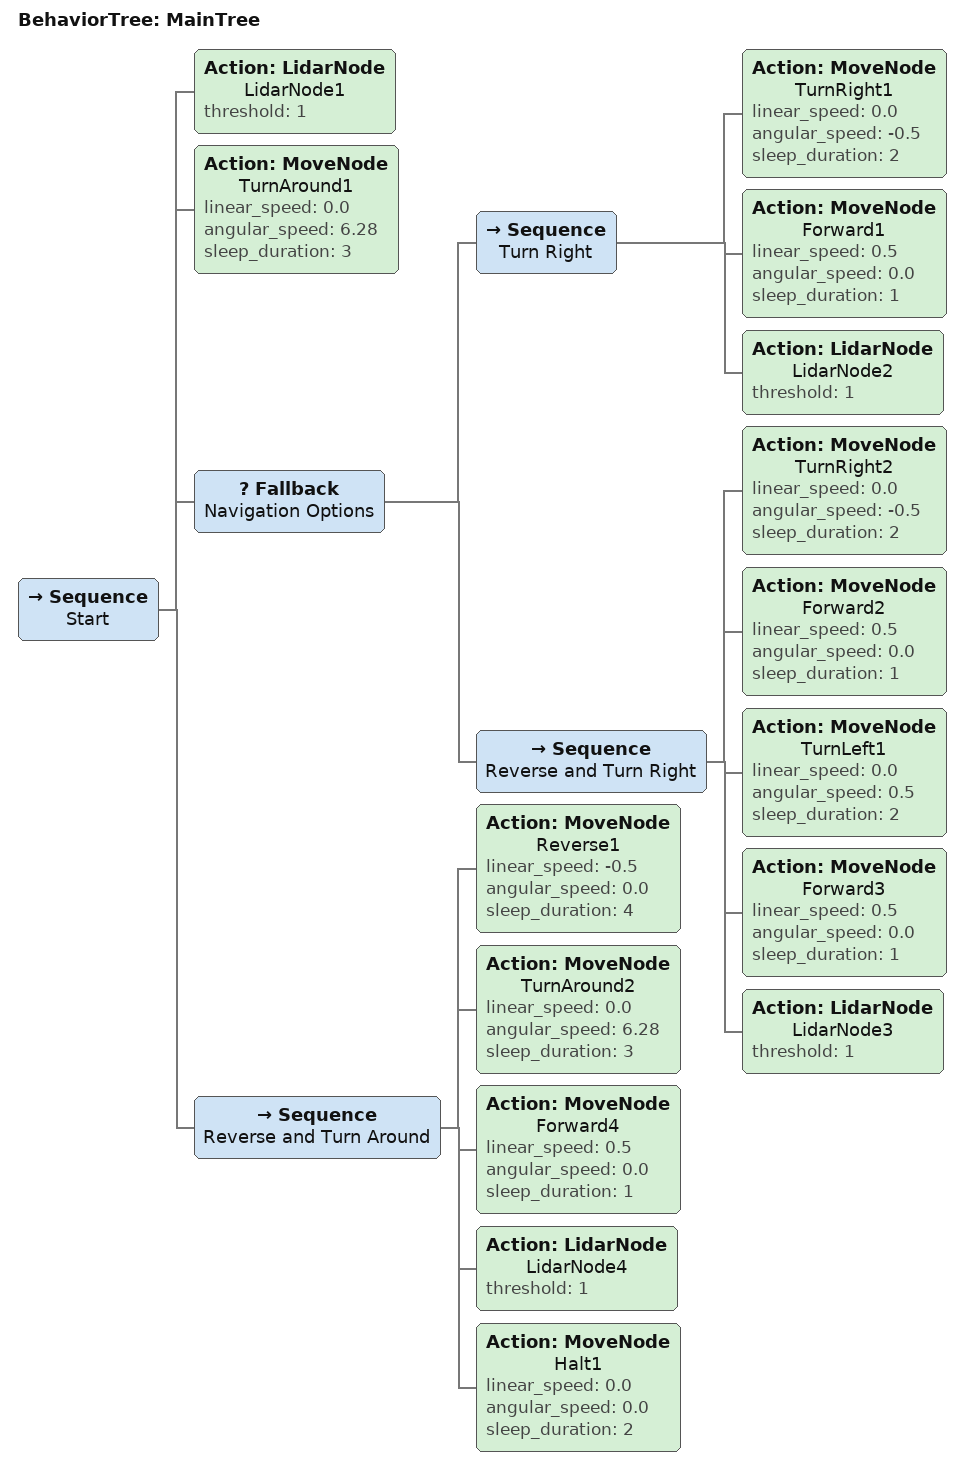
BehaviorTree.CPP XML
<root BTCPP_format="4" main_tree_to_execute="MainTree">
    <BehaviorTree ID="MainTree">
        <Sequence name ="Start">
                <Action ID="LidarNode" name="LidarNode1" threshold= "1"/>
                <Action ID="MoveNode" name="TurnAround1" linear_speed="0.0" angular_speed="6.28" sleep_duration="3"/>
            <Fallback name="Navigation Options">
                <Sequence name="Turn Right">
                    <Action ID="MoveNode" name="TurnRight1" linear_speed="0.0" angular_speed="-0.5" sleep_duration="2"/>
                    <Action ID="MoveNode" name="Forward1" linear_speed="0.5" angular_speed="0.0" sleep_duration="1"/>
                    <Action ID="LidarNode" name="LidarNode2" threshold= "1"/>
                </Sequence>
                <Sequence name ="Reverse and Turn Right">
                    <Action ID="MoveNode" name="TurnRight2" linear_speed="0.0" angular_speed="-0.5" sleep_duration="2"/>
                    <Action ID="MoveNode" name="Forward2" linear_speed="0.5" angular_speed="0.0" sleep_duration="1"/>
                    <Action ID="MoveNode" name="TurnLeft1" linear_speed="0.0" angular_speed="0.5" sleep_duration="2"/>
                    <Action ID="MoveNode" name="Forward3" linear_speed="0.5" angular_speed="0.0" sleep_duration="1"/>
                    <Action ID="LidarNode" name="LidarNode3" threshold= "1"/>
                </Sequence>
            </Fallback>
            <Sequence name= "Reverse and Turn Around">
                <Action ID="MoveNode" name="Reverse1" linear_speed="-0.5" angular_speed="0.0" sleep_duration="4"/>
                <Action ID="MoveNode" name="TurnAround2" linear_speed="0.0" angular_speed="6.28" sleep_duration="3"/>
                <Action ID="MoveNode" name="Forward4" linear_speed="0.5" angular_speed="0.0" sleep_duration="1"/>
                <Action ID="LidarNode" name="LidarNode4" threshold= "1"/>
                <Action ID="MoveNode" name="Halt1" linear_speed="0.0" angular_speed="0.0" sleep_duration="2"/>
            </Sequence>
        </Sequence>
    </BehaviorTree>
</root>
